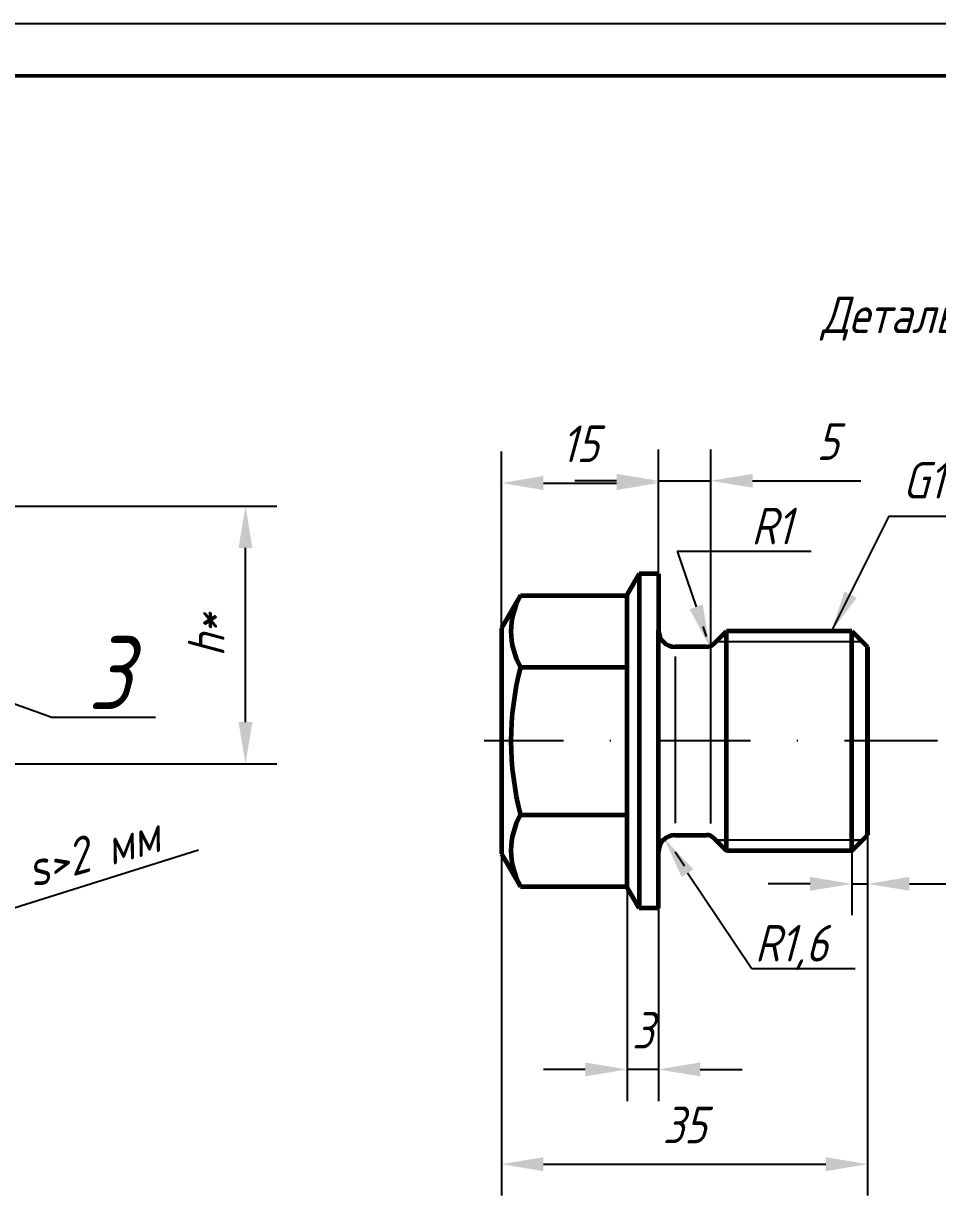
# Model space of a CAD drawing. Header units: inches. Extents: x 5120 to 5750, y -3370 to -3068.
# Drawn here: x 5275.3 to 5362.7, y -3179.9 to -3067.7 of the extents above; entities that cross this region are included whole.
import ezdxf

# ---------------------------------------------------------------- set-up
doc = ezdxf.new("R2010")
doc.units = ezdxf.units.IN
doc.header["$LTSCALE"] = 0.7
doc.header["$MEASUREMENT"] = 0
doc.linetypes.add('DASHDOT', pattern=[25.4, 12.7, -6.35, 0, -6.35])
doc.styles.get("Standard").update_dxf_attribs({"font": 'romand.shx', "width": 0.8, "oblique": 15, "height": 3.5})
doc.dimstyles.get("Standard").update_dxf_attribs({"dimtxt": 3.5, "dimasz": 4, "dimexe": 3, "dimexo": 0, "dimgap": 2, "dimtad": 1, "dimdsep": 46, "dimtxsty": 'Standard', "dimcen": 0.09, "dimaunit": 1, "dimadec": 3, "dimazin": 0, "dimtfac": 1, "dimtmove": 0, "dimatfit": 3, "dimfxl": 0.18, "dimtolj": 1, "dimtzin": 0, "dimlwd": 25, "dimlwe": 25, "dimarcsym": 0})

# ---------------------------------------------------------------- blocks, each defined once
blk = doc.blocks.new('*D173')
at = {"color": 0, "lineweight": 25, "transparency": 16777216}
for p, q in [((5242.25, -3113.91), (5299.54, -3113.91)), ((5296.54, -3134.57), (5296.54, -3117.91)), ((5232.25, -3138.57), (5299.54, -3138.57))]:
    blk.add_line(p, q, dxfattribs=at)
for points in [[(5295.87, -3117.91), (5297.2, -3117.91), (5296.54, -3113.91)], [(5295.87, -3134.57), (5297.2, -3134.57), (5296.54, -3138.57)]]:
    blk.add_solid(points, dxfattribs=at)
at = {"layer": 'DEFPOINTS', "color": 0, "lineweight": 25, "transparency": 16777216}
for p in [(5242.25, -3113.91), (5296.54, -3113.91), (5232.25, -3138.57)]:
    blk.add_point(p, dxfattribs=at)
at = {"color": 0, "lineweight": 25, "transparency": 16777216, "insert": (5292.79, -3126.24), "char_height": 3.5, "attachment_point": 5, "rotation": 90}
blk.add_mtext('\\A1;h*', dxfattribs=at)
blk = doc.blocks.new('*D174')
at = {"color": 0, "lineweight": 25, "transparency": 16777216}
for p, q in [((5321.02, -3136.37), (5321.02, -3179.85)), ((5356.02, -3145.37), (5356.02, -3179.85)), ((5325.02, -3176.85), (5352.02, -3176.85))]:
    blk.add_line(p, q, dxfattribs=at)
for points in [[(5325.02, -3176.18), (5325.02, -3177.52), (5321.02, -3176.85)], [(5352.02, -3176.18), (5352.02, -3177.52), (5356.02, -3176.85)]]:
    blk.add_solid(points, dxfattribs=at)
at = {"layer": 'DEFPOINTS', "color": 0, "lineweight": 25, "transparency": 16777216}
for p in [(5321.02, -3136.37), (5356.02, -3145.37, 1), (5356.02, -3176.85)]:
    blk.add_point(p, dxfattribs=at)
at = {"color": 0, "lineweight": 25, "transparency": 16777216, "insert": (5338.52, -3173.1), "char_height": 3.5, "attachment_point": 5}
blk.add_mtext('\\A1;35', dxfattribs=at)
blk = doc.blocks.new('*D175')
at = {"color": 0, "lineweight": 25, "transparency": 16777216}
for p, q in [((5321.02, -3125.57), (5321.02, -3108.7)), ((5336.02, -3120.37), (5336.02, -3108.7)), ((5325.02, -3111.7), (5332.02, -3111.7))]:
    blk.add_line(p, q, dxfattribs=at)
for points in [[(5325.02, -3111.03), (5325.02, -3112.37), (5321.02, -3111.7)], [(5332.02, -3111.03), (5332.02, -3112.37), (5336.02, -3111.7)]]:
    blk.add_solid(points, dxfattribs=at)
at = {"layer": 'DEFPOINTS', "color": 0, "lineweight": 25, "transparency": 16777216}
for p in [(5336.02, -3111.7), (5336.02, -3120.37, 1), (5321.02, -3125.57)]:
    blk.add_point(p, dxfattribs=at)
at = {"color": 0, "lineweight": 25, "transparency": 16777216, "insert": (5328.52, -3107.95), "char_height": 3.5, "attachment_point": 5}
blk.add_mtext('\\A1;15', dxfattribs=at)
blk = doc.blocks.new('*D176')
at = {"color": 0, "lineweight": 25, "transparency": 16777216}
for p, q in [((5336.02, -3120.37), (5336.02, -3108.49)), ((5341.02, -3128.64), (5341.02, -3108.49)), ((5332.02, -3111.49), (5328.02, -3111.49)), ((5336.02, -3111.49), (5341.02, -3111.49)), ((5345.02, -3111.49), (5355.38, -3111.49))]:
    blk.add_line(p, q, dxfattribs=at)
for points in [[(5332.02, -3110.82), (5332.02, -3112.15), (5336.02, -3111.49)], [(5345.02, -3110.82), (5345.02, -3112.15), (5341.02, -3111.49)]]:
    blk.add_solid(points, dxfattribs=at)
at = {"layer": 'DEFPOINTS', "color": 0, "lineweight": 25, "transparency": 16777216}
for p in [(5341.02, -3111.49), (5336.02, -3120.37, 1), (5341.02, -3128.64)]:
    blk.add_point(p, dxfattribs=at)
at = {"color": 0, "lineweight": 25, "transparency": 16777216, "insert": (5352.2, -3107.74), "char_height": 3.5, "attachment_point": 5}
blk.add_mtext('\\A1;5', dxfattribs=at)
blk = doc.blocks.new('*D177')
at = {"color": 0, "lineweight": 25, "transparency": 16777216}
for p, q in [((5333.02, -3150.29), (5333.02, -3170.79)), ((5336.02, -3152.37), (5336.02, -3170.79)), ((5329.02, -3167.79), (5325.02, -3167.79)), ((5336.02, -3167.79), (5333.02, -3167.79)), ((5340.02, -3167.79), (5344.02, -3167.79))]:
    blk.add_line(p, q, dxfattribs=at)
for points in [[(5329.02, -3167.12), (5329.02, -3168.45), (5333.02, -3167.79)], [(5340.02, -3167.12), (5340.02, -3168.45), (5336.02, -3167.79)]]:
    blk.add_solid(points, dxfattribs=at)
at = {"layer": 'DEFPOINTS', "color": 0, "lineweight": 25, "transparency": 16777216}
for p in [(5333.02, -3150.29, 1), (5336.02, -3152.37), (5333.02, -3167.79)]:
    blk.add_point(p, dxfattribs=at)
at = {"color": 0, "lineweight": 25, "transparency": 16777216, "insert": (5334.52, -3164.04), "char_height": 3.5, "attachment_point": 5}
blk.add_mtext('\\A1;3', dxfattribs=at)
blk = doc.blocks.new('*D178')
at = {"color": 0, "lineweight": 25, "transparency": 16777216}
for p, q in [((5354.52, -3125.87), (5354.52, -3153.04)), ((5356.02, -3127.37), (5356.02, -3153.04)), ((5350.52, -3150.04), (5346.52, -3150.04)), ((5354.52, -3150.04), (5356.02, -3150.04)), ((5360.02, -3150.04), (5383.09, -3150.04))]:
    blk.add_line(p, q, dxfattribs=at)
for points in [[(5350.52, -3149.37), (5350.52, -3150.7), (5354.52, -3150.04)], [(5360.02, -3149.37), (5360.02, -3150.7), (5356.02, -3150.04)]]:
    blk.add_solid(points, dxfattribs=at)
at = {"layer": 'DEFPOINTS', "color": 0, "lineweight": 25, "transparency": 16777216}
for p in [(5354.52, -3125.87), (5356.02, -3127.37), (5356.02, -3150.04)]:
    blk.add_point(p, dxfattribs=at)
at = {"color": 0, "lineweight": 25, "transparency": 16777216, "insert": (5373.56, -3145.95), "char_height": 3.5, "attachment_point": 5}
blk.add_mtext('\\A1;1,6х45%%D', dxfattribs=at)

msp = doc.modelspace()

# ---------------------------------------------------------------- linework, layer by layer
at = {"linetype": 'Continuous', "lineweight": 25}
msp.add_line((5120.446, -3067.747), (5750.446, -3067.747), dxfattribs=at)
at = {"linetype": 'Continuous', "lineweight": 50}
msp.add_line((5140.446, -3072.747), (5745.446, -3072.747), dxfattribs=at)
at = {"lineweight": 25}
for p, q in [((5358.056, -3114.862), (5352.58, -3125.842)), ((5358.056, -3114.862), (5371.224, -3114.862)), ((5337.821, -3118.217), (5339.628, -3123.554)), ((5337.821, -3118.217), (5350.621, -3118.217)), ((5277.939, -3134.098), (5238.85, -3120.069)), ((5334.177, -3120.372, 1), (5333.023, -3122.372, 1)), ((5334.177, -3120.372, 1), (5333.023, -3122.372, 1)), ((5336.023, -3120.372, 1), (5334.177, -3120.372, 1)), ((5336.023, -3125.772, 1), (5336.023, -3120.372, 1)), ((5336.023, -3125.772, 1), (5336.023, -3120.372, 1)), ((5322.824, -3122.452, 1), (5321.023, -3125.572, 1)), ((5322.824, -3122.452, 1), (5321.023, -3125.572, 1)), ((5333.023, -3122.452, 1), (5322.824, -3122.452, 1)), ((5333.023, -3122.452, 1), (5322.824, -3122.452, 1)), ((5333.023, -3122.372, 1), (5333.023, -3122.452, 1)), ((5333.023, -3122.372, 1), (5333.023, -3122.452, 1)), ((5340.608, -3126.372), (5340.288, -3125.425)), ((5321.023, -3125.572, 1), (5321.023, -3147.172, 1)), ((5321.023, -3125.572, 1), (5321.023, -3147.172, 1)), ((5336.031, -3125.939, 1), (5336.023, -3125.772, 1)), ((5336.023, -3125.772, 1), (5336.023, -3125.772, 1)), ((5336.031, -3125.939, 1), (5336.023, -3125.772, 1)), ((5336.023, -3125.772, 1), (5336.023, -3125.772, 1)), ((5336.058, -3126.105, 1), (5336.031, -3125.939, 1)), ((5336.058, -3126.105, 1), (5336.031, -3125.939, 1)), ((5336.101, -3126.266, 1), (5336.058, -3126.105, 1)), ((5336.101, -3126.266, 1), (5336.058, -3126.105, 1)), ((5336.161, -3126.423, 1), (5336.101, -3126.266, 1)), ((5336.161, -3126.423, 1), (5336.101, -3126.266, 1)), ((5336.237, -3126.572, 1), (5336.161, -3126.423, 1)), ((5336.237, -3126.572, 1), (5336.161, -3126.423, 1)), ((5354.523, -3125.872, 1), (5342.523, -3125.872, 1)), ((5342.523, -3125.872, 1), (5342.523, -3126.892, 1)), ((5354.523, -3125.872, 1), (5342.523, -3125.872, 1)), ((5342.523, -3125.872, 1), (5342.523, -3126.892, 1)), ((5354.523, -3126.892, 1), (5354.523, -3125.872, 1)), ((5354.523, -3126.892, 1), (5354.523, -3125.872, 1)), ((5336.328, -3126.712, 1), (5336.237, -3126.572, 1)), ((5336.328, -3126.712, 1), (5336.237, -3126.572, 1)), ((5336.434, -3126.843, 1), (5336.328, -3126.712, 1)), ((5336.434, -3126.843, 1), (5336.328, -3126.712, 1)), ((5336.552, -3126.961, 1), (5336.434, -3126.843, 1)), ((5336.552, -3126.961, 1), (5336.434, -3126.843, 1)), ((5336.682, -3127.066, 1), (5336.552, -3126.961, 1)), ((5336.682, -3127.066, 1), (5336.552, -3126.961, 1)), ((5336.823, -3127.158, 1), (5336.682, -3127.066, 1)), ((5336.823, -3127.158, 1), (5336.682, -3127.066, 1)), ((5336.972, -3127.234, 1), (5336.823, -3127.158, 1)), ((5336.972, -3127.234, 1), (5336.823, -3127.158, 1)), ((5337.128, -3127.294, 1), (5336.972, -3127.234, 1)), ((5337.128, -3127.294, 1), (5336.972, -3127.234, 1)), ((5337.29, -3127.337, 1), (5337.128, -3127.294, 1)), ((5337.29, -3127.337, 1), (5337.128, -3127.294, 1)), ((5337.455, -3127.363, 1), (5337.29, -3127.337, 1)), ((5337.455, -3127.363, 1), (5337.29, -3127.337, 1)), ((5337.623, -3127.372, 1), (5337.455, -3127.363, 1)), ((5337.623, -3127.372, 1), (5337.455, -3127.363, 1)), ((5340.608, -3127.372, 1), (5337.623, -3127.372, 1)), ((5340.608, -3127.372, 1), (5337.623, -3127.372, 1)), ((5340.765, -3127.36, 1), (5340.608, -3127.372, 1)), ((5340.765, -3127.36, 1), (5340.608, -3127.372, 1)), ((5340.608, -3127.372, 1), (5340.608, -3127.372, 1)), ((5340.608, -3127.372, 1), (5340.608, -3127.372, 1)), ((5340.867, -3127.338, 1), (5340.765, -3127.36, 1)), ((5340.867, -3127.338, 1), (5340.765, -3127.36, 1)), ((5340.967, -3127.306, 1), (5340.867, -3127.338, 1)), ((5340.967, -3127.306, 1), (5340.867, -3127.338, 1)), ((5341.062, -3127.263, 1), (5340.967, -3127.306, 1)), ((5341.062, -3127.263, 1), (5340.967, -3127.306, 1)), ((5341.153, -3127.211, 1), (5341.062, -3127.263, 1)), ((5341.153, -3127.211, 1), (5341.062, -3127.263, 1)), ((5341.238, -3127.149, 1), (5341.153, -3127.211, 1)), ((5341.238, -3127.149, 1), (5341.153, -3127.211, 1)), ((5341.315, -3127.079, 1), (5341.238, -3127.149, 1)), ((5341.315, -3127.079, 1), (5341.238, -3127.149, 1)), ((5341.503, -3126.892, 1), (5341.315, -3127.079, 1)), ((5341.503, -3126.892, 1), (5341.315, -3127.079, 1)), ((5342.523, -3126.892, 1), (5341.503, -3126.892, 1)), ((5342.523, -3126.892, 1), (5341.503, -3126.892, 1)), ((5355.543, -3126.892, 1), (5354.523, -3126.892, 1)), ((5354.523, -3126.892, 1), (5354.523, -3126.892, 1)), ((5354.523, -3126.892, 1), (5354.523, -3126.892, 1)), ((5355.543, -3126.892, 1), (5354.523, -3126.892, 1)), ((5354.523, -3126.892, 1), (5354.523, -3126.892, 1)), ((5354.523, -3126.892, 1), (5354.523, -3126.892, 1)), ((5356.023, -3127.372, 1), (5355.543, -3126.892, 1)), ((5356.023, -3127.372, 1), (5355.543, -3126.892, 1)), ((5356.023, -3145.372, 1), (5356.023, -3127.372, 1)), ((5356.023, -3145.372, 1), (5356.023, -3127.372, 1)), ((5336.682, -3145.678, 1), (5336.823, -3145.586, 1)), ((5336.682, -3145.678, 1), (5336.823, -3145.586, 1)), ((5336.823, -3145.586, 1), (5336.972, -3145.51, 1)), ((5336.823, -3145.586, 1), (5336.972, -3145.51, 1)), ((5336.972, -3145.51, 1), (5337.128, -3145.45, 1)), ((5336.972, -3145.51, 1), (5337.128, -3145.45, 1)), ((5337.128, -3145.45, 1), (5337.29, -3145.407, 1)), ((5337.128, -3145.45, 1), (5337.29, -3145.407, 1)), ((5337.29, -3145.407, 1), (5337.455, -3145.381, 1)), ((5337.29, -3145.407, 1), (5337.455, -3145.381, 1)), ((5337.455, -3145.381, 1), (5337.623, -3145.372, 1)), ((5337.455, -3145.381, 1), (5337.623, -3145.372, 1)), ((5337.623, -3145.372, 1), (5337.623, -3145.372, 1)), ((5337.623, -3145.372, 1), (5340.608, -3145.372, 1)), ((5337.623, -3145.372, 1), (5337.623, -3145.372, 1)), ((5337.623, -3145.372, 1), (5340.608, -3145.372, 1)), ((5340.608, -3145.372, 1), (5340.713, -3145.377, 1)), ((5340.608, -3145.372, 1), (5340.713, -3145.377, 1)), ((5340.713, -3145.377, 1), (5340.816, -3145.394, 1)), ((5340.713, -3145.377, 1), (5340.816, -3145.394, 1)), ((5340.816, -3145.394, 1), (5340.917, -3145.421, 1)), ((5340.816, -3145.394, 1), (5340.917, -3145.421, 1)), ((5340.917, -3145.421, 1), (5341.015, -3145.458, 1)), ((5340.917, -3145.421, 1), (5341.015, -3145.458, 1)), ((5341.015, -3145.458, 1), (5341.108, -3145.506, 1)), ((5341.015, -3145.458, 1), (5341.108, -3145.506, 1)), ((5341.108, -3145.506, 1), (5341.196, -3145.563, 1)), ((5341.108, -3145.506, 1), (5341.196, -3145.563, 1)), ((5341.196, -3145.563, 1), (5341.315, -3145.665, 1)), ((5341.196, -3145.563, 1), (5341.315, -3145.665, 1)), ((5355.543, -3145.852, 1), (5356.023, -3145.372, 1)), ((5355.543, -3145.852, 1), (5356.023, -3145.372, 1)), ((5336.031, -3146.805, 1), (5336.058, -3146.639, 1)), ((5336.031, -3146.805, 1), (5336.058, -3146.639, 1)), ((5336.058, -3146.639, 1), (5336.101, -3146.478, 1)), ((5336.058, -3146.639, 1), (5336.101, -3146.478, 1)), ((5336.101, -3146.478, 1), (5336.161, -3146.321, 1)), ((5336.101, -3146.478, 1), (5336.161, -3146.321, 1)), ((5336.161, -3146.321, 1), (5336.237, -3146.172, 1)), ((5336.161, -3146.321, 1), (5336.237, -3146.172, 1)), ((5336.237, -3146.172, 1), (5336.328, -3146.032, 1)), ((5336.237, -3146.172, 1), (5336.328, -3146.032, 1)), ((5336.328, -3146.032, 1), (5336.434, -3145.901, 1)), ((5336.328, -3146.032, 1), (5336.434, -3145.901, 1)), ((5336.434, -3145.901, 1), (5336.552, -3145.783, 1)), ((5336.434, -3145.901, 1), (5336.552, -3145.783, 1)), ((5336.552, -3145.783, 1), (5336.682, -3145.678, 1)), ((5336.552, -3145.783, 1), (5336.682, -3145.678, 1)), ((5341.315, -3145.665, 1), (5341.315, -3145.665, 1)), ((5341.315, -3145.665, 1), (5341.503, -3145.852, 1)), ((5341.315, -3145.665, 1), (5341.315, -3145.665, 1)), ((5341.315, -3145.665, 1), (5341.503, -3145.852, 1)), ((5341.503, -3145.852, 1), (5342.523, -3145.852, 1)), ((5341.503, -3145.852, 1), (5342.523, -3145.852, 1)), ((5342.523, -3145.852, 1), (5342.523, -3146.872, 1)), ((5342.523, -3145.852, 1), (5342.523, -3146.872, 1)), ((5354.523, -3146.872, 1), (5354.523, -3145.852, 1)), ((5354.523, -3145.852, 1), (5355.543, -3145.852, 1)), ((5354.523, -3146.872, 1), (5354.523, -3145.852, 1)), ((5354.523, -3145.852, 1), (5355.543, -3145.852, 1)), ((5292.055, -3146.826), (5261.833, -3156.3)), ((5321.023, -3147.172, 1), (5322.824, -3150.292, 1)), ((5321.023, -3147.172, 1), (5322.824, -3150.292, 1)), ((5336.023, -3146.972, 1), (5336.031, -3146.805, 1)), ((5336.023, -3146.972, 1), (5336.031, -3146.805, 1)), ((5336.023, -3152.372, 1), (5336.023, -3146.972, 1)), ((5336.023, -3152.372, 1), (5336.023, -3146.972, 1)), ((5337.623, -3146.972), (5338.514, -3148.301)), ((5342.523, -3146.872, 1), (5354.523, -3146.872, 1)), ((5342.523, -3146.872, 1), (5354.523, -3146.872, 1)), ((5344.927, -3158.148), (5338.8, -3149.017)), ((5322.824, -3150.292, 1), (5333.023, -3150.292, 1)), ((5322.824, -3150.292, 1), (5333.023, -3150.292, 1)), ((5333.023, -3150.292, 1), (5333.023, -3150.372, 1)), ((5333.023, -3150.292, 1), (5333.023, -3150.372, 1)), ((5333.023, -3150.372, 1), (5334.177, -3152.372, 1)), ((5333.023, -3150.372, 1), (5334.177, -3152.372, 1)), ((5334.177, -3152.372, 1), (5336.023, -3152.372, 1)), ((5334.177, -3152.372, 1), (5336.023, -3152.372, 1)), ((5344.927, -3158.148), (5354.817, -3158.148))]:
    msp.add_line(p, q, dxfattribs=at)
at = {"color": 7, "linetype": 'Continuous', "lineweight": 60}
for p, q in [((5334.177, -3120.372), (5333.023, -3122.372)), ((5334.177, -3120.372), (5333.023, -3122.372)), ((5334.177, -3120.372), (5334.177, -3152.372)), ((5334.177, -3120.372), (5334.177, -3152.372)), ((5336.023, -3120.372), (5336.023, -3125.772)), ((5336.023, -3120.372), (5336.023, -3125.772)), ((5322.824, -3122.452), (5321.023, -3125.572)), ((5322.824, -3122.452), (5321.023, -3125.572)), ((5322.824, -3122.452), (5333.023, -3122.452)), ((5322.824, -3122.452), (5333.023, -3122.452)), ((5333.023, -3122.452), (5333.023, -3122.372)), ((5333.023, -3122.452), (5333.023, -3122.372)), ((5333.023, -3150.292), (5333.023, -3122.452)), ((5333.023, -3150.292), (5333.023, -3122.452)), ((5321.023, -3125.572), (5321.023, -3147.172)), ((5321.023, -3125.572), (5321.023, -3147.172)), ((5336.023, -3152.372), (5336.023, -3125.772)), ((5336.023, -3152.372), (5336.023, -3125.772)), ((5341.315, -3127.079), (5342.523, -3125.872)), ((5341.315, -3127.079), (5342.523, -3125.872)), ((5342.523, -3146.872), (5342.523, -3125.872)), ((5354.523, -3125.872), (5342.523, -3125.872)), ((5342.523, -3146.872), (5342.523, -3125.872)), ((5354.523, -3125.872), (5342.523, -3125.872)), ((5354.523, -3125.872), (5356.023, -3127.372)), ((5354.523, -3146.872), (5354.523, -3125.872)), ((5354.523, -3125.872), (5356.023, -3127.372)), ((5354.523, -3146.872), (5354.523, -3125.872)), ((5340.608, -3127.372), (5337.623, -3127.372)), ((5340.608, -3127.372), (5337.623, -3127.372)), ((5356.023, -3145.372), (5356.023, -3127.372)), ((5356.023, -3145.372), (5356.023, -3127.372)), ((5356.023, -3127.372), (5356.023, -3145.372)), ((5322.824, -3129.317), (5333.023, -3129.317)), ((5322.824, -3129.317), (5333.023, -3129.317)), ((5322.824, -3143.427), (5333.023, -3143.427)), ((5322.824, -3143.427), (5333.023, -3143.427)), ((5337.623, -3145.372), (5340.608, -3145.372)), ((5337.623, -3145.372), (5340.608, -3145.372)), ((5354.523, -3146.872), (5356.023, -3145.372)), ((5354.523, -3146.872), (5356.023, -3145.372)), ((5341.315, -3145.665), (5342.523, -3146.872)), ((5341.315, -3145.665), (5342.523, -3146.872)), ((5321.023, -3147.172), (5322.824, -3150.292)), ((5321.023, -3147.172), (5322.824, -3150.292)), ((5354.523, -3146.872), (5342.523, -3146.872)), ((5354.523, -3146.872), (5342.523, -3146.872)), ((5322.824, -3150.292), (5333.023, -3150.292)), ((5322.824, -3150.292), (5333.023, -3150.292)), ((5333.023, -3150.372), (5333.023, -3150.292)), ((5333.023, -3150.372), (5333.023, -3150.292)), ((5334.177, -3152.372), (5333.023, -3150.372)), ((5334.177, -3152.372), (5333.023, -3150.372)), ((5336.023, -3152.372), (5334.177, -3152.372)), ((5336.023, -3152.372), (5334.177, -3152.372))]:
    msp.add_line(p, q, dxfattribs=at)
at = {"lineweight": 60}
msp.add_line((5336.023, -3120.372, 1), (5334.177, -3120.372, 1), dxfattribs=at)
at = {"color": 7, "linetype": 'Continuous', "lineweight": 25}
for p, q in [((5355.543, -3126.892), (5341.503, -3126.892)), ((5337.623, -3128.286), (5337.623, -3144.237)), ((5341.023, -3144.269), (5341.023, -3128.635)), ((5355.543, -3145.852), (5341.503, -3145.852))]:
    msp.add_line(p, q, dxfattribs=at)
msp.add_line((5277.939, -3134.098), (5287.939, -3134.098))
at = {"color": 7, "linetype": 'DASHDOT'}
msp.add_line((5362.689, -3136.372), (5319.356, -3136.372), dxfattribs=at)
at = {"color": 7}
for p, q in [((5333.023, -3150.372), (5333.023, -3170.822)), ((5333.023, -3152.373), (5333.023, -3164.564)), ((5336.023, -3152.372), (5336.023, -3170.822))]:
    msp.add_line(p, q, dxfattribs=at)
at = {"color": 7, "linetype": 'Continuous', "lineweight": 60}
for centre, radius, start, end in [((5328.915, -3125.885), 6.992, 150.59671, 209.40329), ((5328.915, -3125.885), 6.992, 150.59671, 209.40329), ((5337.623, -3125.772), 1.6, 180, 270), ((5337.623, -3125.772), 1.6, 180, 270), ((5340.608, -3126.372), 1, 270, 315), ((5340.608, -3126.372), 1, 270, 315), ((5350.001, -3136.372), 28.078, 165.44858, 194.55142), ((5350.001, -3136.372), 28.078, 165.44858, 194.55142), ((5328.915, -3146.859), 6.992, 150.59671, 209.40329), ((5328.915, -3146.859), 6.992, 150.59671, 209.40329), ((5337.623, -3146.972), 1.6, 90, 180), ((5337.623, -3146.972), 1.6, 90, 180), ((5340.608, -3146.372), 1, 45, 90), ((5340.608, -3146.372), 1, 45, 90)]:
    msp.add_arc(centre, radius, start, end, dxfattribs=at)
at = {"lineweight": 25}
for points in [[(5354.984, -3122.687), (5353.803, -3122.069), (5352.537, -3125.921)], [(5340.259, -3123.34), (5338.997, -3123.768), (5340.911, -3127.342)], [(5339.354, -3148.646), (5338.247, -3149.389), (5336.572, -3145.696)]]:
    msp.add_solid(points, dxfattribs=at)

# ---------------------------------------------------------------- texts
at = {"linetype": 'Continuous', "lineweight": 25, "insert": (5351.603, -3093.864), "char_height": 3.5, "attachment_point": 1}
msp.add_mtext_dynamic_manual_height_columns('Деталь поз. 1', width=95.41823, gutter_width=17.5, heights=[0], dxfattribs=at)
at = {"lineweight": 25, "insert": (5359.372, -3109.687), "char_height": 3.5, "width": 20.99902, "attachment_point": 1}
msp.add_mtext('G1/2', dxfattribs=at)
at = {"lineweight": 25, "char_height": 3.5, "attachment_point": 1}
for s, insert in [('R1', (5344.902, -3114.068)), ('R1,6', (5345.238, -3153.968))]:
    msp.add_mtext_dynamic_manual_height_columns(s, width=8.40581, gutter_width=17.5, heights=[0], dxfattribs=dict(at, insert=insert))
at = {"lineweight": 35, "insert": (5281.457, -3126.34), "char_height": 7, "width": 8.75661, "attachment_point": 1}
msp.add_mtext('3', dxfattribs=at)
at = {"lineweight": 25, "insert": (5275.195, -3147.069), "char_height": 3.5, "attachment_point": 1, "rotation": 15.93328}
msp.add_mtext_dynamic_manual_height_columns('s>2 мм', width=27.8588, gutter_width=17.5, heights=[0], dxfattribs=at)

# ---------------------------------------------------------------- dimensions: what is measured, and where the dimension line sits
at = {"lineweight": 25}
for base, p1, p2, picture, middle in [((5336.023, -3111.7), (5321.023, -3125.572), (5336.023, -3120.372, 1), '*D175', (5328.523, -3107.95)), ((5341.023, -3111.487), (5336.023, -3120.372, 1), (5341.023, -3128.635), '*D176', (5352.202, -3107.737)), ((5356.023, -3176.85), (5321.023, -3136.372), (5356.023, -3145.372, 1), '*D174', (5338.523, -3173.1))]:
    dim = msp.add_linear_dim(base=base, p1=p1, p2=p2, dimstyle='Standard', dxfattribs=at)
    dim.commit()
    dim.dimension.update_dxf_attribs({"geometry": picture, "text_midpoint": middle})
dim = msp.add_linear_dim(base=(5296.535, -3113.912), p1=(5232.252, -3138.573), p2=(5242.252, -3113.912), angle=90, text='h*', dimstyle='Standard', dxfattribs=at)
dim.commit()
dim.dimension.update_dxf_attribs({"geometry": '*D173', "text_midpoint": (5292.785, -3126.242)})
dim = msp.add_linear_dim(base=(5356.023, -3150.036), p1=(5354.523, -3125.872), p2=(5356.023, -3127.372), text='1,6х45%%D', dimstyle='Standard', dxfattribs=at)
dim.commit()
dim.dimension.update_dxf_attribs({"geometry": '*D178', "text_midpoint": (5373.558, -3145.953)})
dim = msp.add_linear_dim(base=(5333.023, -3167.786), p1=(5336.023, -3152.372), p2=(5333.023, -3150.292, 1), dimstyle='Standard', dxfattribs=at)
dim.commit()
dim.dimension.update_dxf_attribs({"geometry": '*D177', "text_midpoint": (5334.523, -3167.786), "dimtype": 160})

doc.saveas('drawing.dxf')
